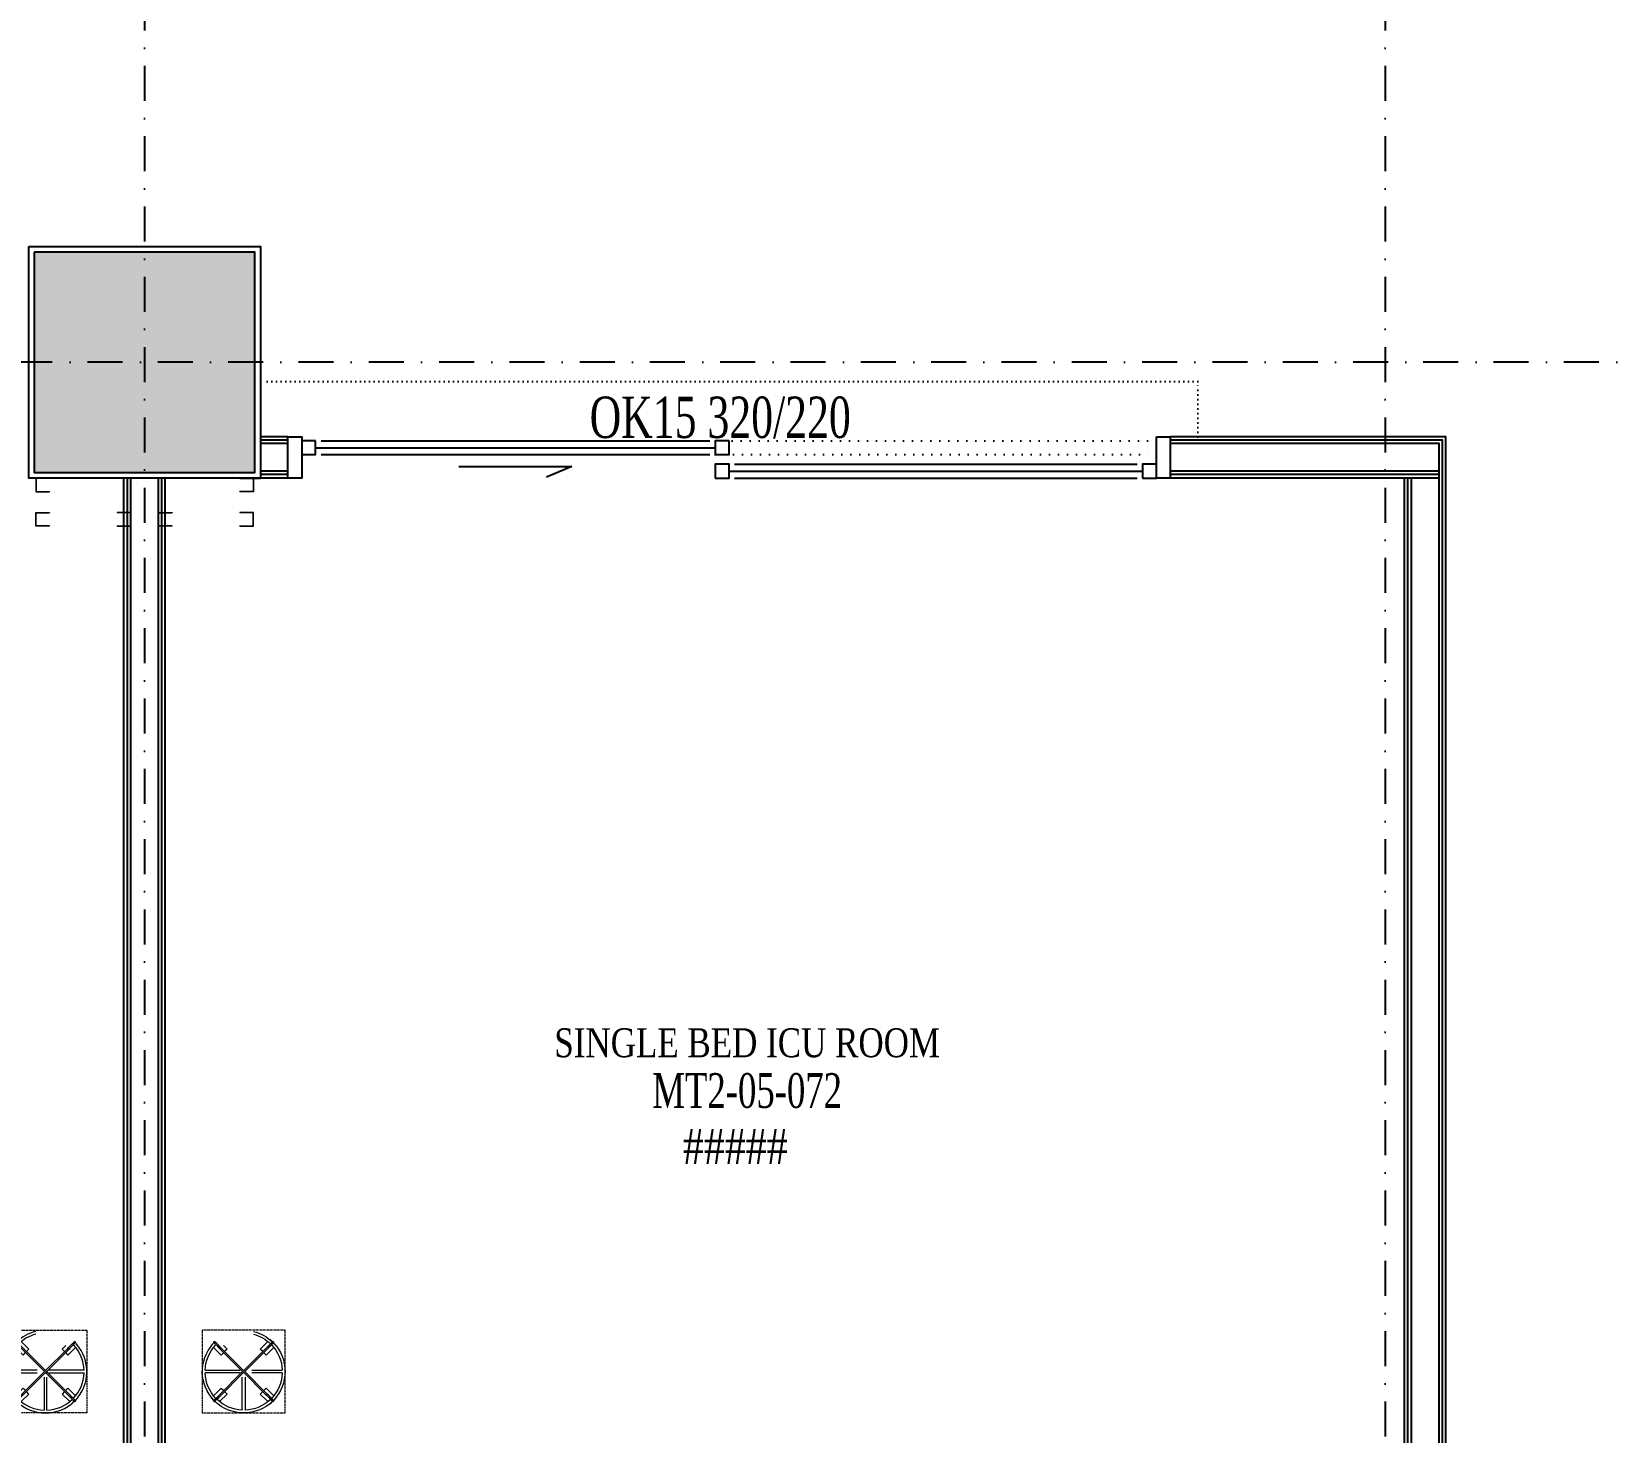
# Model space of a CAD drawing. Header units: inches. Extents: x -772 to 6765, y -813 to 4093.
# Drawn here: x 4209 to 4784, y 462 to 970 of the extents above; entities that cross this region are included whole.
import ezdxf
from ezdxf.enums import TextEntityAlignment as Align

# ---------------------------------------------------------------- set-up
doc = ezdxf.new("R2010")
doc.units = ezdxf.units.IN
doc.header["$MEASUREMENT"] = 0
doc.set_wipeout_variables(frame=1)
for name, pattern in [('Dash _5x', [0.3175, 0.15875, -0.15875]), ('DASHDOT', [25.4, 12.7, -6.35, 0, -6.35]), ('DOT2', [3.175, 0, -3.175])]:
    doc.linetypes.add(name, pattern=pattern)
for name, color, linetype, lineweight in [('Dc 50', 62, 'Continuous', 18), ('Q-SPCQ', 91, 'Continuous', 18), ('Q-SPCQ-HDLN', 91, 'Dash _5x', 18), ('Zena_DC 50', 62, 'Continuous', 18)]:
    doc.layers.add(name, color=color, linetype=linetype, lineweight=lineweight)
for name, color, linetype in [('FHM_BEYAZ ALÇIPAN', 7, 'Continuous'), ('FHM_WAL_Siva', 30, 'Continuous'), ('H_GAP_Cam', 153, 'Continuous'), ('H_GAP_Kapi_', 120, 'Continuous'), ('H_GAP_KapiIzdusum', 8, 'DOT2'), ('H_GAP_PozKapi', 9, 'Continuous'), ('H_GAP_WipeoutKapi', 255, 'DOT2'), ('H_ROM_MahalEng', 61, 'Continuous'), ('H_ROM_MahalNumarasi', 61, 'Continuous'), ('H_STR_Aks', 250, 'DASHDOT'), ('H_STR_Betonarme', 4, 'Continuous'), ('H_STR_BetonarmeTarama', 251, 'Continuous'), ('Zena_Beyaz Alçıpanel', 7, 'Continuous')]:
    doc.layers.add(name, color=color, linetype=linetype)
doc.styles.add('HG', font='times.ttf')
doc.styles.add('HG_POZ', font='times.ttf')
doc.styles.add('XR_IZM_MH_PLN_04_ROM$0$HG', font='times.ttf')

# ---------------------------------------------------------------- blocks, each defined once
blk = doc.blocks.new('Dc 50')
at = {"layer": 'Dc 50'}
for p, q in [((7173.41, 10465.73), (7168.41, 10465.73)), ((7168.41, 10465.73), (7168.41, 10460.73)), ((7173.41, 10465.58), (7168.56, 10465.58)), ((7168.56, 10465.58), (7168.56, 10460.88)), ((7173.41, 10465.73), (7173.41, 10465.58)), ((7168.41, 10460.73), (7173.41, 10460.73)), ((7168.56, 10460.88), (7173.41, 10460.88)), ((7173.41, 10460.73), (7173.41, 10460.88))]:
    blk.add_line(p, q, dxfattribs=at)
blk = doc.blocks.new('*U44')
at = {"layer": 'H_GAP_PozKapi', "color": 132, "style": 'HG_POZ', "width": 0.7}
blk.add_attdef('KAPIPOZ', text='', height=15, dxfattribs=at).set_placement((156.79, -22.06), align=Align.MIDDLE)
at = {"ltscale": 50}
blk.add_wipeout([(0, 3.5), (320, 3.5), (320, -18.5), (0, -18.5)], dxfattribs=at).dxf.layer = 'H_GAP_WipeoutKapi'
for points in [[(0, -15), (5, -15), (5, 0), (0, 0)], [(155, 0), (160, 0), (160, -5), (155, -5)], [(310, 0), (315, 0), (315, -5), (310, -5)], [(315, -15), (320, -15), (320, 0), (315, 0)], [(10, -13.5), (5, -13.5), (5, -8.5), (10, -8.5)], [(160, -13.5), (155, -13.5), (155, -8.5), (160, -8.5)]]:
    blk.add_lwpolyline(points, close=True)
at = {"layer": 'H_GAP_Cam'}
for p, q in [((162, 0), (308, 0)), ((62, -4.16), (103, -4.16)), ((103, -4.16), (93.83, -0.33)), ((160, -2.5), (310, -2.5)), ((162, -5), (308, -5)), ((10, -11), (155, -11)), ((12, -8.5), (153, -8.5)), ((12, -13.5), (153, -13.5))]:
    blk.add_line(p, q, dxfattribs=at)
at = {"layer": 'H_GAP_Kapi_', "linetype": 'DOT2', "ltscale": 0.5}
blk.add_lwpolyline([(330, -15), (330, -35), (-10, -35), (-10, -15)], dxfattribs=at)
at = {"layer": 'H_GAP_KapiIzdusum', "linetype": 'DOT2'}
blk.add_lwpolyline([(155, -8.5), (315, -8.5), (315, -13.5), (155, -13.5)], dxfattribs=at)
blk = doc.blocks.new('Not_Mahal')
at = {"color": 0, "style": 'XR_IZM_MH_PLN_04_ROM$0$HG', "width": 0.7}
blk.add_attdef('NO', text='', height=18, dxfattribs=at).set_placement((0, 22.5), align=Align.MIDDLE_CENTER)
blk = doc.blocks.new('MED-SER-ASK - SERUM ASKISI - Type 1-702458-ICU-01-PLN')
at = {"layer": 'Q-SPCQ'}
for p, q in [((-9.55, 11.67), (-10.44, 10.77)), ((-9.55, 11.67), (-9.42, 11.54)), ((-0.5, 13.99), (-0.5, 2.99)), ((0.5, 2.99), (0.5, 13.99)), ((9.42, 11.54), (9.55, 11.67)), ((10.45, 10.76), (9.55, 11.67)), ((-10.78, 10.43), (-11.67, 9.55)), ((-11.54, 9.42), (-11.67, 9.55)), ((-8.13, 6.01), (-10.78, 8.66)), ((-8.66, 10.78), (-6.01, 8.13)), ((-8.31, 7.95), (-0.25, -0.1)), ((-8.13, 6.01), (-7.25, 6.9)), ((0.1, 0.25), (-7.95, 8.31)), ((-6.9, 7.25), (-6.01, 8.13)), ((9.02, 9.37), (-0.1, 0.25)), ((0.25, -0.1), (9.37, 9.02)), ((6.01, 8.13), (8.66, 10.78)), ((6.01, 8.13), (6.9, 7.24)), ((7.24, 6.9), (8.13, 6.01)), ((10.78, 8.66), (8.13, 6.01)), ((8.97, 9.03), (8.94, 9.27)), ((9.02, 9.37), (8.99, 9.35)), ((9.35, 8.99), (9.37, 9.02)), ((10.45, 10.8), (10.43, 10.78)), ((11.67, 9.55), (10.77, 10.45)), ((10.78, 10.43), (10.8, 10.45)), ((11.67, 9.55), (11.54, 9.42)), ((-2.04, 0.5), (-13.99, 0.5)), ((-0.25, 0.1), (-9.37, -9.02)), ((8.31, -7.95), (0.25, 0.1)), ((-13.99, -0.5), (-2.04, -0.5)), ((-9.02, -9.37), (0.1, -0.25)), ((-0.5, -1.23), (-0.5, -13.99)), ((-0.16, -0.19), (7.95, -8.31)), ((0.5, -13.99), (0.5, -1.23)), ((-11.67, -9.55), (-11.54, -9.42)), ((-11.67, -9.55), (-10.78, -10.43)), ((-10.78, -10.43), (-10.8, -10.45)), ((-10.78, -8.66), (-8.13, -6.01)), ((-10.45, -10.77), (-9.55, -11.67)), ((-10.45, -10.8), (-10.43, -10.78)), ((-9.35, -8.99), (-9.37, -9.02)), ((-9.02, -9.37), (-8.99, -9.35)), ((-6.01, -8.13), (-8.66, -10.78)), ((-7.24, -6.9), (-8.13, -6.01)), ((-6.01, -8.13), (-6.9, -7.24)), ((6.9, -7.24), (6.01, -8.13)), ((8.66, -10.78), (6.01, -8.13)), ((8.13, -6.01), (7.24, -6.9)), ((8.13, -6.01), (9.44, -7.32)), ((9.62, -11.6), (10.13, -11.08)), ((-9.42, -11.54), (-9.55, -11.67)), ((9.48, -11.6), (9.42, -11.54))]:
    blk.add_line(p, q, dxfattribs=at)
at = {"layer": 'Q-SPCQ', "flags": 128}
for points in [[(-10.78, 10.43), (-10.85, 10.66), (-10.78, 10.78)], [(-10.78, 10.78), (-10.55, 10.85), (-10.43, 10.78)], [(-8.31, 7.95), (-8.59, 8.24), (-9.3, 8.95), (-10.13, 9.78), (-10.69, 10.34), (-10.78, 10.43)], [(-10.43, 10.78), (-10.15, 10.5), (-9.43, 9.79), (-8.61, 8.96), (-8.05, 8.4), (-7.95, 8.31)], [(9, 9.36), (9.27, 9.62), (9.88, 10.24), (10.38, 10.73), (10.45, 10.8)], [(9.19, 8.95), (9.12, 8.93), (9.03, 8.97)], [(10.8, 10.45), (10.53, 10.18), (9.92, 9.56), (9.42, 9.07), (9.36, 9)], [(10.57, 10.84), (10.68, 10.87), (10.8, 10.8)], [(10.8, 10.8), (10.87, 10.57), (10.8, 10.45)], [(-10.8, -10.8), (-10.87, -10.57), (-10.8, -10.45)], [(-10.8, -10.45), (-10.53, -10.18), (-9.92, -9.56), (-9.42, -9.07), (-9.36, -9)], [(-10.54, -10.83), (-10.68, -10.87), (-10.8, -10.8)], [(-9, -9.36), (-9.27, -9.62), (-9.88, -10.24), (-10.38, -10.73), (-10.45, -10.8)], [(-9.19, -8.95), (-9.12, -8.93), (-9.03, -8.97)], [(-8.97, -9.03), (-8.94, -9.27), (-8.99, -9.35)], [(10.43, -10.78), (10.15, -10.5), (9.43, -9.79), (8.61, -8.96), (8.05, -8.4), (7.95, -8.31)], [(8.31, -7.95), (8.59, -8.24), (9.3, -8.95), (10.13, -9.78), (10.69, -10.34), (10.78, -10.43)], [(10.78, -10.78), (10.55, -10.85), (10.43, -10.78)], [(10.78, -10.43), (10.85, -10.66), (10.78, -10.78)]]:
    blk.add_lwpolyline(points, dxfattribs=at)
at = {"layer": 'Q-SPCQ'}
for centre, radius, start, end in [((0, 0), 15, 45.78537, 134.11524), ((0, 0), 14, 92.04671, 134.00639), ((0, 0), 14, 45.88315, 87.95329), ((0, 0), 15, 135.89611, 224.08542), ((0, 0), 14, 136.00054, 177.95329), ((-10.61, 10.61), 0.25, 135, 315), ((-10.61, 10.61), 0.25, 315, 135), ((0, 0), 14, 14.77299, 44.11686), ((0, 0), 15, 13.76091, 44.16432), ((0, 0), 0.5, 165, 195), ((0, 0), 0.5, 75, 105), ((0, 0), 0.5, 345, 15), ((0, 0), 14, 182.04671, 224.11688), ((0, 0), 0.5, 255, 285), ((0, 0), 15, 225.83568, 312.01312), ((0, 0), 14, 225.8831, 267.95329), ((0, 0), 14, 272.04671, 312.92429), ((10.61, -10.61), 0.25, 135, 315), ((10.61, -10.61), 0.25, 315, 135)]:
    blk.add_arc(centre, radius, start, end, dxfattribs=at)
for centre, start_param, end_param in [((10.61, 10.61), 4.712389, 7.853982), ((10.61, 10.61), 1.570796, 4.712389), ((-10.61, -10.61), 4.712389, 7.853982), ((-10.61, -10.61), 1.570796, 4.712389)]:
    blk.add_ellipse(centre, major_axis=(-0.177, 0.177), ratio=0.971307, start_param=start_param, end_param=end_param, dxfattribs=at)
for points, knots in [([(-8.29, 7.93), (-8.29, 7.94), (-8.3, 7.95), (-8.31, 7.96), (-8.33, 7.97), (-8.34, 7.99), (-8.35, 8.01), (-8.36, 8.02), (-8.37, 8.04), (-8.37, 8.06), (-8.38, 8.08), (-8.38, 8.1), (-8.39, 8.12), (-8.39, 8.14), (-8.39, 8.17), (-8.39, 8.19), (-8.38, 8.21), (-8.38, 8.24), (-8.37, 8.26), (-8.35, 8.29), (-8.34, 8.31), (-8.32, 8.32)], [-0.5555556, -0.5555556, -0.5555556, -0.5555556, -0.5277778, -0.5, -0.4722222, -0.4444444, -0.4166667, -0.3888889, -0.3611111, -0.3333333, -0.3055556, -0.2777778, -0.25, -0.2222222, -0.1944444, -0.1666667, -0.1388889, -0.1111111, -0.0833333, -0.0555556, 0, 0, 0, 0]), ([(-8.32, 8.32), (-8.31, 8.34), (-8.29, 8.35), (-8.26, 8.37), (-8.24, 8.38), (-8.21, 8.38), (-8.19, 8.39), (-8.17, 8.39), (-8.14, 8.39), (-8.12, 8.39), (-8.1, 8.38), (-8.08, 8.38), (-8.06, 8.37), (-8.04, 8.37), (-8.02, 8.36), (-8.01, 8.35), (-7.99, 8.34), (-7.97, 8.33), (-7.96, 8.31), (-7.95, 8.3), (-7.94, 8.29), (-7.93, 8.29)], [-1, -1, -1, -1, -0.9444444, -0.9166667, -0.8888889, -0.8611111, -0.8333333, -0.8055556, -0.7777778, -0.75, -0.7222222, -0.6944444, -0.6666667, -0.6388889, -0.6111111, -0.5833333, -0.5555556, -0.5277778, -0.5, -0.4722222, -0.4444444, -0.4444444, -0.4444444, -0.4444444]), ([(9, 9.36), (9.01, 9.36), (9.02, 9.37), (9.04, 9.39), (9.06, 9.4), (9.07, 9.42), (9.09, 9.43), (9.12, 9.45), (9.14, 9.46), (9.16, 9.47), (9.18, 9.48), (9.21, 9.49), (9.24, 9.5), (9.26, 9.5), (9.29, 9.51), (9.32, 9.51), (9.35, 9.52), (9.37, 9.51), (9.4, 9.51), (9.42, 9.5), (9.45, 9.49), (9.46, 9.48), (9.47, 9.47)], [-0.5555556, -0.5555556, -0.5555556, -0.5555556, -0.5277778, -0.5, -0.4722222, -0.4444444, -0.4166667, -0.3888889, -0.3611111, -0.3333333, -0.3055556, -0.2777778, -0.2361111, -0.2152778, -0.1944444, -0.1666667, -0.125, -0.1041667, -0.0833333, -0.0555556, -0.0277778, 0, 0, 0, 0]), ([(9.47, 9.47), (9.48, 9.46), (9.49, 9.45), (9.5, 9.42), (9.51, 9.39), (9.52, 9.37), (9.52, 9.34), (9.51, 9.31), (9.51, 9.28), (9.5, 9.25), (9.5, 9.23), (9.49, 9.21), (9.48, 9.18), (9.47, 9.16), (9.46, 9.14), (9.45, 9.12), (9.43, 9.09), (9.42, 9.07), (9.4, 9.06), (9.39, 9.04), (9.37, 9.02), (9.36, 9.01), (9.36, 9)], [-1, -1, -1, -1, -0.9722222, -0.9444444, -0.9166667, -0.8888889, -0.8611111, -0.8333333, -0.7916667, -0.7708333, -0.75, -0.7222222, -0.6944444, -0.6666667, -0.6388889, -0.6111111, -0.5833333, -0.5555556, -0.5277778, -0.5, -0.4722222, -0.4444444, -0.4444444, -0.4444444, -0.4444444]), ([(-9.36, -9), (-9.36, -9.01), (-9.37, -9.02), (-9.39, -9.04), (-9.4, -9.06), (-9.42, -9.07), (-9.43, -9.1), (-9.45, -9.12), (-9.46, -9.14), (-9.47, -9.16), (-9.48, -9.18), (-9.49, -9.21), (-9.5, -9.23), (-9.5, -9.25), (-9.51, -9.28), (-9.51, -9.31), (-9.52, -9.34), (-9.52, -9.37), (-9.51, -9.39), (-9.5, -9.42), (-9.49, -9.45), (-9.48, -9.46), (-9.47, -9.47)], [0.4444444, 0.4444444, 0.4444444, 0.4444444, 0.4722222, 0.5, 0.5277778, 0.5555556, 0.5833333, 0.6111111, 0.6388889, 0.6666667, 0.6944444, 0.7222222, 0.75, 0.7708333, 0.7916667, 0.8333333, 0.8611111, 0.8888889, 0.9166667, 0.9444444, 0.9722222, 1, 1, 1, 1]), ([(-9.47, -9.47), (-9.46, -9.48), (-9.45, -9.49), (-9.42, -9.5), (-9.4, -9.51), (-9.37, -9.51), (-9.35, -9.52), (-9.32, -9.51), (-9.29, -9.51), (-9.27, -9.5), (-9.24, -9.5), (-9.21, -9.49), (-9.18, -9.48), (-9.16, -9.47), (-9.14, -9.46), (-9.12, -9.45), (-9.1, -9.43), (-9.07, -9.42), (-9.06, -9.4), (-9.04, -9.39), (-9.02, -9.37), (-9.01, -9.36), (-9, -9.36)], [0, 0, 0, 0, 0.0277778, 0.0555556, 0.0833333, 0.1041667, 0.125, 0.1666667, 0.1944444, 0.2152778, 0.2361111, 0.2777778, 0.3055556, 0.3333333, 0.3611111, 0.3888889, 0.4166667, 0.4444444, 0.4722222, 0.5, 0.5277778, 0.5555556, 0.5555556, 0.5555556, 0.5555556]), ([(7.93, -8.29), (7.94, -8.29), (7.95, -8.3), (7.96, -8.31), (7.97, -8.33), (7.99, -8.34), (8.01, -8.35), (8.02, -8.36), (8.04, -8.37), (8.06, -8.37), (8.08, -8.38), (8.1, -8.38), (8.12, -8.39), (8.14, -8.39), (8.16, -8.39), (8.18, -8.39), (8.21, -8.38), (8.24, -8.38), (8.26, -8.37), (8.29, -8.35), (8.31, -8.34), (8.32, -8.32)], [0.4444444, 0.4444444, 0.4444444, 0.4444444, 0.4722222, 0.5, 0.5277778, 0.5555556, 0.5833333, 0.6111111, 0.6388889, 0.6666667, 0.6944444, 0.7222222, 0.75, 0.7708333, 0.7916667, 0.8333333, 0.8611111, 0.8888889, 0.9166667, 0.9444444, 1, 1, 1, 1]), ([(8.32, -8.32), (8.34, -8.31), (8.35, -8.29), (8.37, -8.26), (8.38, -8.24), (8.38, -8.21), (8.39, -8.19), (8.39, -8.17), (8.39, -8.14), (8.39, -8.12), (8.38, -8.1), (8.38, -8.08), (8.37, -8.06), (8.37, -8.04), (8.36, -8.02), (8.35, -8.01), (8.34, -7.99), (8.33, -7.97), (8.31, -7.96), (8.3, -7.95), (8.29, -7.94), (8.29, -7.93), (8.29, -7.93)], [0, 0, 0, 0, 0.0555556, 0.0833333, 0.1111111, 0.1388889, 0.1666667, 0.1944444, 0.2222222, 0.25, 0.2777778, 0.3055556, 0.3333333, 0.3611111, 0.3888889, 0.4166667, 0.4444444, 0.4722222, 0.5, 0.5277778, 0.5555556, 0.5559553, 0.5559553, 0.5559553, 0.5559553])]:
    blk.add_open_spline(points, degree=3, knots=knots, dxfattribs=at)
at = {"layer": 'Q-SPCQ-HDLN'}
for p, q in [((-15, -15), (-15, 15)), ((-15, 15), (15, 15)), ((15, 15), (15, -15)), ((15, -15), (-15, -15))]:
    blk.add_line(p, q, dxfattribs=at)

msp = doc.modelspace()

# ---------------------------------------------------------------- hatches: boundary and pattern name
at = {"layer": 'H_STR_BetonarmeTarama'}
h = msp.add_hatch(color=256, dxfattribs=at)
h.dxf.hatch_style = 1
h.paths.add_polyline_path([(4210, 890), (4210, 810), (4290, 810), (4290, 890)])

# ---------------------------------------------------------------- linework, layer by layer
at = {"layer": 'FHM_BEYAZ ALÇIPAN'}
for p, q in [((4242.5, 42), (4242.5, 808)), ((4243.75, 42), (4243.75, 808)), ((4245, 42), (4245, 808)), ((4255, 42), (4255, 808)), ((4256.25, 42), (4256.25, 808)), ((4257.5, 42), (4257.5, 808))]:
    msp.add_line(p, q, dxfattribs=at)
for points in [[(4722, -40), (4722, 823), (4292, 823)], [(4720.75, -40), (4720.75, 821.75), (4292, 821.75)], [(4719.5, -40), (4719.5, 820.5), (4292, 820.5)], [(4719.5, 810.5), (4292, 810.5)], [(4719.5, 809.25), (4292, 809.25)], [(4719.5, 808), (4292, 808)], [(4707, -40), (4707, 808)], [(4708.25, -40), (4708.25, 808)], [(4709.5, -40), (4709.5, 808)]]:
    msp.add_lwpolyline(points, dxfattribs=at)
at = {"layer": 'FHM_WAL_Siva'}
msp.add_lwpolyline([(4208, 892), (4292, 892), (4292, 808), (4208, 808)], close=True, dxfattribs=at)
at = {"layer": 'H_STR_Aks'}
for p, q in [((4250, 4043.005), (4250, -712.77)), ((4700, 4043.005), (4700, -712.77)), ((6664.509, 850), (-659.052, 850))]:
    msp.add_line(p, q, dxfattribs=at)
at = {"layer": 'H_STR_Betonarme'}
msp.add_lwpolyline([(4210, 890), (4210, 810), (4290, 810), (4290, 890)], close=True, dxfattribs=at)
at = {"layer": 'Zena_Beyaz Alçıpanel'}
msp.add_line((4289.5, 808), (4292, 808), dxfattribs=at)

# ---------------------------------------------------------------- block references
at = {"layer": 'H_ROM_MahalNumarasi'}
ref = msp.add_blockref('Not_Mahal', (4468.566, 585.818), dxfattribs=dict(at, xscale=0.7, yscale=0.7))
ref.add_attrib('ROOMNAME', 'SINGLE BED ICU ROOM', dxfattribs={"layer": 'H_ROM_MahalEng', "height": 10.5, "style": 'HG', "width": 0.8}).set_placement((4468.566, 603.143), align=Align.MIDDLE_CENTER)
ref.add_attrib('NO', 'MT2-05-072', dxfattribs={"layer": '0', "color": 0, "height": 12.6, "style": 'HG', "width": 0.7}).set_placement((4468.566, 585.818), align=Align.MIDDLE_CENTER)
ref.add_attrib('ALAN', '#####', dxfattribs={"layer": '0', "color": 0, "height": 12.6, "style": 'HG', "width": 0.8}).set_placement((4483.266, 565.518), align=Align.MIDDLE_RIGHT)
at = {"layer": 'Q-SPCQ', "rotation": 90}
msp.add_blockref('MED-SER-ASK - SERUM ASKISI - Type 1-702458-ICU-01-PLN', (4214.065, 483.853), dxfattribs=at)
at = {"layer": 'Q-SPCQ', "xscale": -1, "rotation": 270}
msp.add_blockref('MED-SER-ASK - SERUM ASKISI - Type 1-702458-ICU-01-PLN', (4285.935, 483.853), dxfattribs=at)
at = {"layer": 'Zena_DC 50'}
msp.add_blockref('Dc 50', (-2957.91, -9657.73), dxfattribs=at)
at = {"layer": 'Zena_DC 50', "xscale": -1}
msp.add_blockref('Dc 50', (11457.91, -9657.73), dxfattribs=at)
at = {"layer": 'Zena_DC 50', "xscale": -1, "rotation": 180}
for p in [(-2957.91, 11256.23), (-2913.41, 11256.23)]:
    msp.add_blockref('Dc 50', p, dxfattribs=at)
at = {"layer": 'Zena_DC 50', "rotation": 180}
for p in [(11413.41, 11256.23), (11457.91, 11256.23)]:
    msp.add_blockref('Dc 50', p, dxfattribs=at)

# ---------------------------------------------------------------- next in the draw order: block references
at = {"layer": 'H_GAP_Kapi_'}
ref = msp.add_blockref('*U44', (4302, 808), dxfattribs=dict(at, xscale=-1, rotation=180))
ref.add_attrib('KAPIPOZ', 'OK15 320/220', dxfattribs={"layer": 'H_GAP_PozKapi', "color": 132, "height": 15, "style": 'HG_POZ', "width": 0.7}).set_placement((4458.787, 830.058), align=Align.MIDDLE)

doc.saveas('drawing.dxf')
